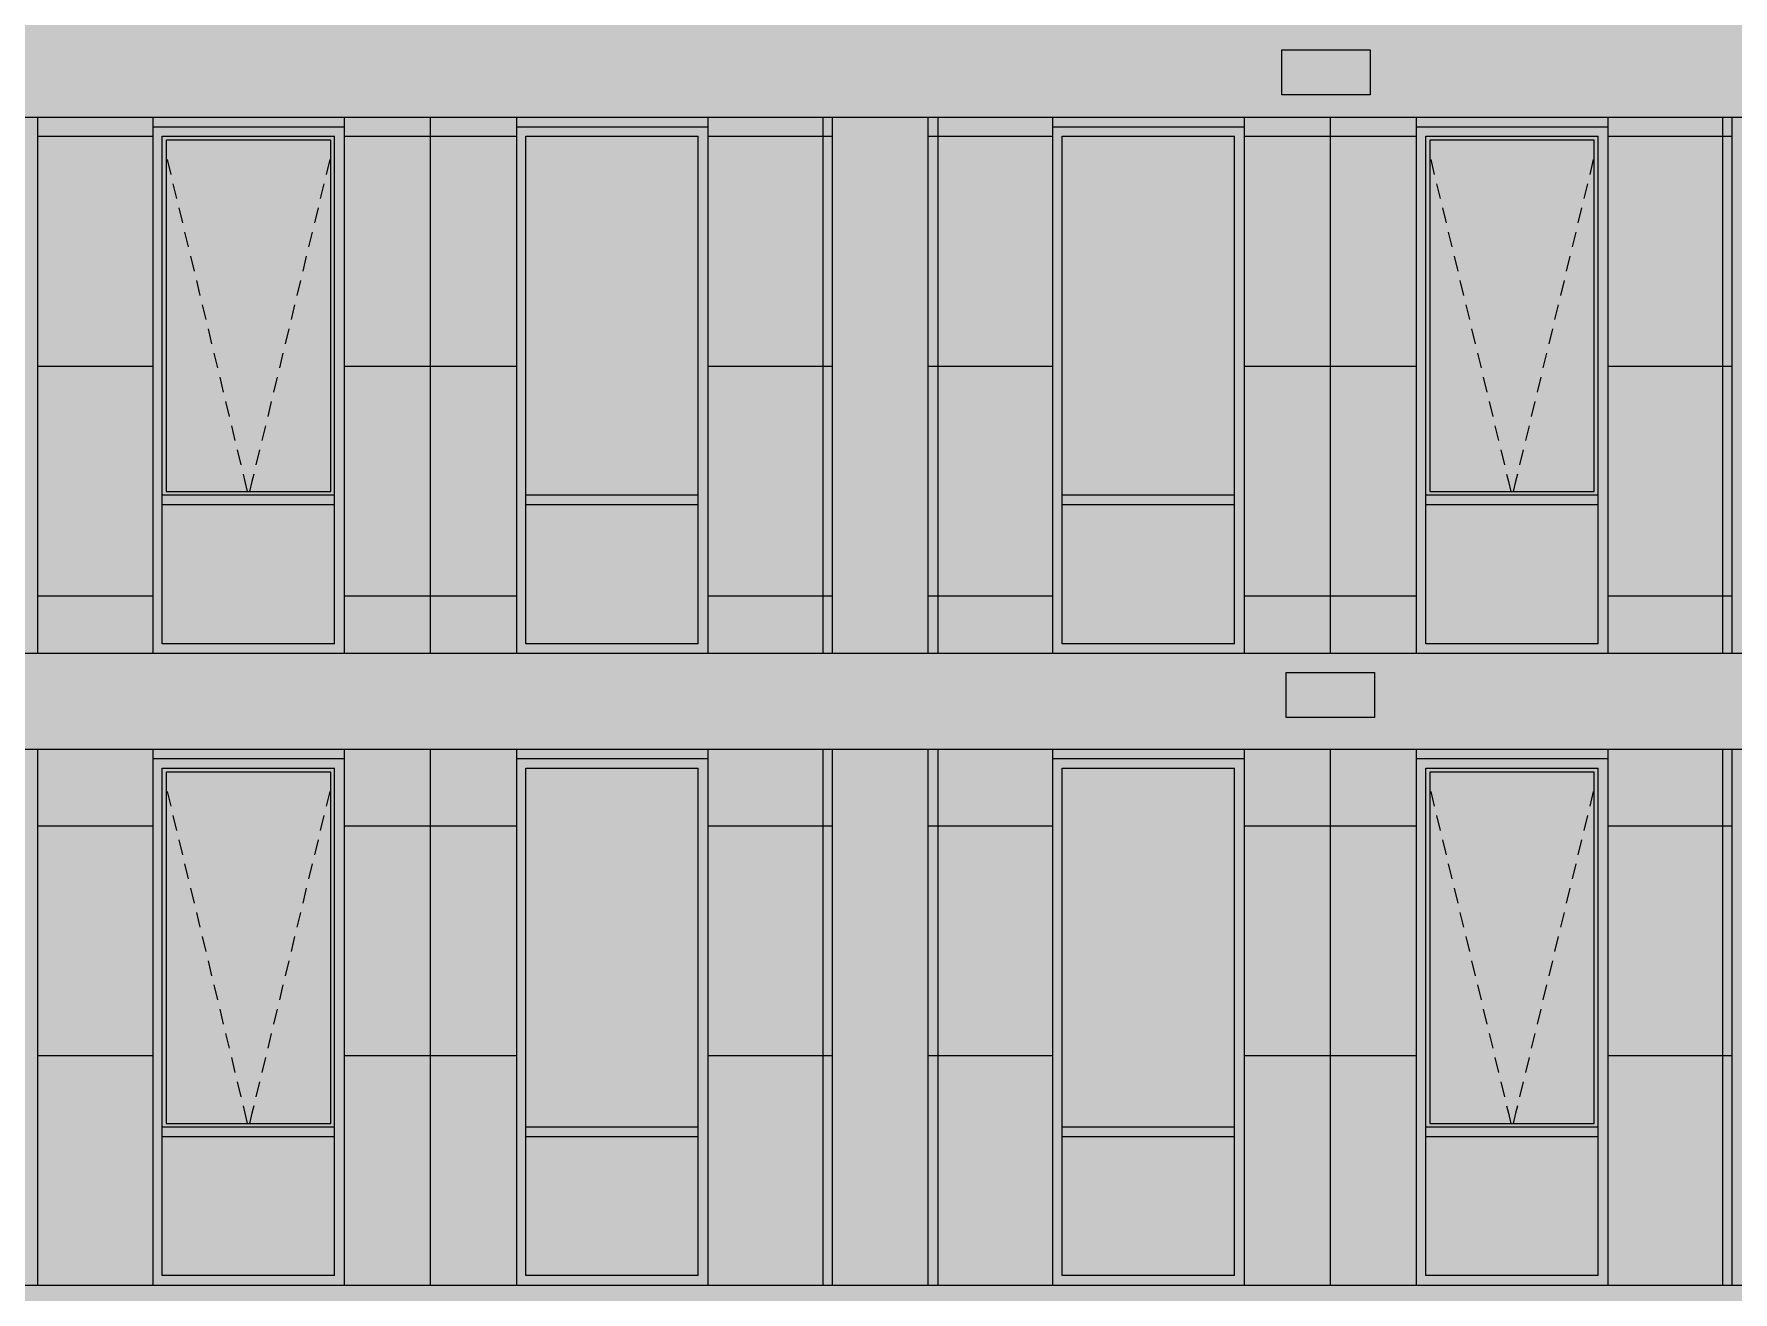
# Model space of a CAD drawing. Header units: millimetres. Extents: x 1499747 to 4341325, y -28481 to 441852.
# Drawn here: x 4137443 to 4146317, y 393793 to 400362 of the extents above; entities that cross this region are included whole.
import ezdxf

# ---------------------------------------------------------------- set-up
doc = ezdxf.new("R2010")
doc.units = ezdxf.units.MM
doc.header["$MEASUREMENT"] = 0
doc.layers.add('Чертеж и Рисунок', color=7, linetype='Continuous')

msp = doc.modelspace()

# ---------------------------------------------------------------- hatches: boundary and pattern name
at = {"layer": 'Чертеж и Рисунок', "linetype": 'Continuous', "lineweight": 0, "true_color": 0xbc9a89}
for points in [[(4136962.7, 407478.5), (4136962.7, 399933), (4137462.7, 399933), (4137462.7, 407478.5)], [(4136962.7, 399933), (4136962.7, 399928.4), (4150962.7, 399928.4), (4150962.7, 400428.4), (4137462.7, 400428.4), (4137462.7, 399933)]]:
    msp.add_hatch(color=33, dxfattribs=at).paths.add_polyline_path(points)
at = {"layer": 'Чертеж и Рисунок', "linetype": 'Continuous', "lineweight": 0, "true_color": 0xffffff}
for points in [[(4143960.4, 400044.3), (4144422.3, 400044.3), (4144422.3, 400280), (4143960.4, 400280)], [(4136962.7, 397128.4), (4137462.7, 397128.4), (4137462.7, 399928.4), (4136962.7, 399928.4)], [(4137462.7, 399928.4), (4137462.7, 397128.4), (4138062.8, 397128.4), (4138062.8, 399878.4), (4139062.8, 399878.4), (4139062.8, 397128.4), (4139962.5, 397128.4), (4139962.5, 399878.4), (4140962.5, 399878.4), (4140962.5, 397128.4), (4141612.8, 397128.4), (4141612.8, 399928.4)], [(4141612.8, 397128.4), (4142112.8, 397128.4), (4142112.8, 399928.4), (4141612.8, 399928.4)], [(4146312.8, 399928.4), (4142112.8, 399928.4), (4142112.8, 397128.4), (4142763.1, 397128.4), (4142763.1, 399878.4), (4143763.1, 399878.4), (4143763.1, 397128.4), (4144662.6, 397128.4), (4144662.6, 399878.4), (4145662.6, 399878.4), (4145662.6, 397128.4), (4146312.8, 397128.4)], [(4146312.8, 397128.4), (4146812.8, 397128.4), (4146812.8, 399928.4), (4146312.8, 399928.4)], [(4136962.7, 397128.4), (4136962.7, 396628.4), (4150962.7, 396628.4), (4150962.7, 397128.4)], [(4143982.3, 396793), (4144444.2, 396793), (4144444.2, 397028.7), (4143982.3, 397028.7)], [(4137462.7, 396628.4), (4136962.7, 396628.4), (4136962.7, 393828.4), (4137462.7, 393828.4)], [(4141612.8, 396628.4), (4137462.7, 396628.4), (4137462.7, 393828.4), (4138062.8, 393828.4), (4138062.8, 396578.4), (4139062.8, 396578.4), (4139062.8, 393828.4), (4139962.5, 393828.4), (4139962.5, 396578.4), (4140962.5, 396578.4), (4140962.5, 393828.4), (4141612.8, 393828.4)], [(4141612.8, 393828.4), (4142112.8, 393828.4), (4142112.8, 396628.4), (4141612.8, 396628.4)], [(4142112.8, 393828.4), (4142763.1, 393828.4), (4142763.1, 396578.4), (4143763.1, 396578.4), (4143763.1, 393828.4), (4144662.6, 393828.4), (4144662.6, 396578.4), (4145662.6, 396578.4), (4145662.6, 393828.4), (4146312.8, 393828.4), (4146312.8, 396628.4), (4142112.8, 396628.4)], [(4146312.8, 393828.4), (4146812.8, 393828.4), (4146812.8, 396628.4), (4146312.8, 396628.4)], [(4136962.7, 393828.4), (4136962.7, 393328.4), (4150962.7, 393328.4), (4150962.7, 393828.4)]]:
    msp.add_hatch(color=7, dxfattribs=at).paths.add_polyline_path(points)
at = {"layer": 'Чертеж и Рисунок', "linetype": 'Continuous', "lineweight": 0, "true_color": 0x2e2e2e}
for points in [[(4138062.8, 399528.4), (4138112.8, 399528.4), (4138112.8, 399828.4), (4138062.8, 399878.4)], [(4138562.8, 399878.4), (4138062.8, 399878.4), (4138112.8, 399828.4), (4138562.8, 399828.4)], [(4138562.8, 399878.4), (4138562.8, 399828.4), (4139012.8, 399828.4), (4139062.8, 399878.4)], [(4139062.8, 399528.4), (4139062.8, 399878.4), (4139012.8, 399828.4), (4139012.8, 399528.4)], [(4140462.5, 399878.4), (4139962.5, 399878.4), (4140012.5, 399828.4), (4140462.5, 399828.4)], [(4139962.5, 399528.4), (4140012.5, 399528.4), (4140012.5, 399828.4), (4139962.5, 399878.4)], [(4140462.5, 399878.4), (4140462.5, 399828.4), (4140912.5, 399828.4), (4140962.5, 399878.4)], [(4140962.5, 399528.4), (4140962.5, 399878.4), (4140912.5, 399828.4), (4140912.5, 399528.4)], [(4143263.1, 399878.4), (4142763.1, 399878.4), (4142813.1, 399828.4), (4143263.1, 399828.4)], [(4142763.1, 399528.4), (4142813.1, 399528.4), (4142813.1, 399828.4), (4142763.1, 399878.4)], [(4143263.1, 399878.4), (4143263.1, 399828.4), (4143713.1, 399828.4), (4143763.1, 399878.4)], [(4143763.1, 399528.4), (4143763.1, 399878.4), (4143713.1, 399828.4), (4143713.1, 399528.4)], [(4144662.6, 399528.4), (4144712.6, 399528.4), (4144712.6, 399828.4), (4144662.6, 399878.4)], [(4145162.6, 399878.4), (4144662.6, 399878.4), (4144712.6, 399828.4), (4145162.6, 399828.4)], [(4145162.6, 399878.4), (4145162.6, 399828.4), (4145612.6, 399828.4), (4145662.6, 399878.4)], [(4145662.6, 399528.4), (4145662.6, 399878.4), (4145612.6, 399828.4), (4145612.6, 399528.4)], [(4138062.8, 398128.4), (4138112.8, 398128.4), (4138112.8, 399528.4), (4138062.8, 399528.4)], [(4139062.8, 398128.4), (4139062.8, 399528.4), (4139012.8, 399528.4), (4139012.8, 398128.4)], [(4139962.5, 398128.4), (4140012.5, 398128.4), (4140012.5, 399528.4), (4139962.5, 399528.4)], [(4140962.5, 398128.4), (4140962.5, 399528.4), (4140912.5, 399528.4), (4140912.5, 398128.4)], [(4142763.1, 398128.4), (4142813.1, 398128.4), (4142813.1, 399528.4), (4142763.1, 399528.4)], [(4143763.1, 398128.4), (4143763.1, 399528.4), (4143713.1, 399528.4), (4143713.1, 398128.4)], [(4144662.6, 399528.4), (4144662.6, 398128.4), (4144712.6, 398128.4), (4144712.6, 399528.4)], [(4145662.6, 398128.4), (4145662.6, 399528.4), (4145612.6, 399528.4), (4145612.6, 398128.4)], [(4138062.8, 397928.4), (4138112.8, 397928.4), (4138112.8, 398128.4), (4138062.8, 398128.4)], [(4139062.8, 397928.4), (4139062.8, 398128.4), (4139012.8, 398128.4), (4139012.8, 397928.4)], [(4139962.5, 398128.4), (4139962.5, 397928.4), (4140012.5, 397928.4), (4140012.5, 398128.4)], [(4140962.5, 397928.4), (4140962.5, 398128.4), (4140912.5, 398128.4), (4140912.5, 397928.4)], [(4142763.1, 397928.4), (4142813.1, 397928.4), (4142813.1, 398128.4), (4142763.1, 398128.4)], [(4143763.1, 397928.4), (4143763.1, 398128.4), (4143713.1, 398128.4), (4143713.1, 397928.4)], [(4144662.6, 397928.4), (4144712.6, 397928.4), (4144712.6, 398128.4), (4144662.6, 398128.4)], [(4145662.6, 397928.4), (4145662.6, 398128.4), (4145612.6, 398128.4), (4145612.6, 397928.4)], [(4138062.8, 397928.4), (4138062.8, 397128.4), (4138112.8, 397178.4), (4138112.8, 397928.4)], [(4138112.8, 397903.4), (4138562.8, 397903.4), (4138562.8, 397953.4), (4138112.8, 397953.4)], [(4138562.8, 397953.4), (4138562.8, 397903.4), (4139012.8, 397903.4), (4139012.8, 397953.4)], [(4139062.8, 397928.4), (4139012.8, 397928.4), (4139012.8, 397178.4), (4139062.8, 397128.4)], [(4139962.5, 397928.4), (4139962.5, 397128.4), (4140012.5, 397178.4), (4140012.5, 397928.4)], [(4140012.5, 397903.4), (4140462.5, 397903.4), (4140462.5, 397953.4), (4140012.5, 397953.4)], [(4140462.5, 397953.4), (4140462.5, 397903.4), (4140912.5, 397903.4), (4140912.5, 397953.4)], [(4140962.5, 397928.4), (4140912.5, 397928.4), (4140912.5, 397178.4), (4140962.5, 397128.4)], [(4142763.1, 397928.4), (4142763.1, 397128.4), (4142813.1, 397178.4), (4142813.1, 397928.4)], [(4142813.1, 397903.4), (4143263.1, 397903.4), (4143263.1, 397953.4), (4142813.1, 397953.4)], [(4143263.1, 397953.4), (4143263.1, 397903.4), (4143713.1, 397903.4), (4143713.1, 397953.4)], [(4143763.1, 397928.4), (4143713.1, 397928.4), (4143713.1, 397178.4), (4143763.1, 397128.4)], [(4144662.6, 397928.4), (4144662.6, 397128.4), (4144712.6, 397178.4), (4144712.6, 397928.4)], [(4144712.6, 397903.4), (4145162.6, 397903.4), (4145162.6, 397953.4), (4144712.6, 397953.4)], [(4145162.6, 397953.4), (4145162.6, 397903.4), (4145612.6, 397903.4), (4145612.6, 397953.4)], [(4145662.6, 397928.4), (4145612.6, 397928.4), (4145612.6, 397178.4), (4145662.6, 397128.4)], [(4138562.8, 397128.4), (4138562.8, 397178.4), (4138112.8, 397178.4), (4138062.8, 397128.4)], [(4138562.8, 397128.4), (4139062.8, 397128.4), (4139012.8, 397178.4), (4138562.8, 397178.4)], [(4139962.5, 397128.4), (4140462.5, 397128.4), (4140462.5, 397178.4), (4140012.5, 397178.4)], [(4140462.5, 397128.4), (4140962.5, 397128.4), (4140912.5, 397178.4), (4140462.5, 397178.4)], [(4143263.1, 397128.4), (4143263.1, 397178.4), (4142813.1, 397178.4), (4142763.1, 397128.4)], [(4143263.1, 397128.4), (4143763.1, 397128.4), (4143713.1, 397178.4), (4143263.1, 397178.4)], [(4144662.6, 397128.4), (4145162.6, 397128.4), (4145162.6, 397178.4), (4144712.6, 397178.4)], [(4145162.6, 397128.4), (4145662.6, 397128.4), (4145612.6, 397178.4), (4145162.6, 397178.4)], [(4138062.8, 396228.4), (4138112.8, 396228.4), (4138112.8, 396528.4), (4138062.8, 396578.4)], [(4138562.8, 396578.4), (4138062.8, 396578.4), (4138112.8, 396528.4), (4138562.8, 396528.4)], [(4138562.8, 396578.4), (4138562.8, 396528.4), (4139012.8, 396528.4), (4139062.8, 396578.4)], [(4139062.8, 396228.4), (4139062.8, 396578.4), (4139012.8, 396528.4), (4139012.8, 396228.4)], [(4140462.5, 396578.4), (4139962.5, 396578.4), (4140012.5, 396528.4), (4140462.5, 396528.4)], [(4139962.5, 396578.4), (4139962.5, 396228.4), (4140012.5, 396228.4), (4140012.5, 396528.4)], [(4140462.5, 396578.4), (4140462.5, 396528.4), (4140912.5, 396528.4), (4140962.5, 396578.4)], [(4140962.5, 396228.4), (4140962.5, 396578.4), (4140912.5, 396528.4), (4140912.5, 396228.4)], [(4143263.1, 396578.4), (4142763.1, 396578.4), (4142813.1, 396528.4), (4143263.1, 396528.4)], [(4142763.1, 396228.4), (4142813.1, 396228.4), (4142813.1, 396528.4), (4142763.1, 396578.4)], [(4143263.1, 396578.4), (4143263.1, 396528.4), (4143713.1, 396528.4), (4143763.1, 396578.4)], [(4143763.1, 396228.4), (4143763.1, 396578.4), (4143713.1, 396528.4), (4143713.1, 396228.4)], [(4144662.6, 396578.4), (4144662.6, 396228.4), (4144712.6, 396228.4), (4144712.6, 396528.4)], [(4145162.6, 396578.4), (4144662.6, 396578.4), (4144712.6, 396528.4), (4145162.6, 396528.4)], [(4145162.6, 396578.4), (4145162.6, 396528.4), (4145612.6, 396528.4), (4145662.6, 396578.4)], [(4145662.6, 396228.4), (4145662.6, 396578.4), (4145612.6, 396528.4), (4145612.6, 396228.4)], [(4138062.8, 394828.4), (4138112.8, 394828.4), (4138112.8, 396228.4), (4138062.8, 396228.4)], [(4139062.8, 394828.4), (4139062.8, 396228.4), (4139012.8, 396228.4), (4139012.8, 394828.4)], [(4139962.5, 394828.4), (4140012.5, 394828.4), (4140012.5, 396228.4), (4139962.5, 396228.4)], [(4140962.5, 394828.4), (4140962.5, 396228.4), (4140912.5, 396228.4), (4140912.5, 394828.4)], [(4142763.1, 394828.4), (4142813.1, 394828.4), (4142813.1, 396228.4), (4142763.1, 396228.4)], [(4143763.1, 394828.4), (4143763.1, 396228.4), (4143713.1, 396228.4), (4143713.1, 394828.4)], [(4144662.6, 396228.4), (4144662.6, 394828.4), (4144712.6, 394828.4), (4144712.6, 396228.4)], [(4145662.6, 394828.4), (4145662.6, 396228.4), (4145612.6, 396228.4), (4145612.6, 394828.4)], [(4138062.8, 394628.4), (4138112.8, 394628.4), (4138112.8, 394828.4), (4138062.8, 394828.4)], [(4139062.8, 394628.4), (4139062.8, 394828.4), (4139012.8, 394828.4), (4139012.8, 394628.4)], [(4139962.5, 394628.4), (4140012.5, 394628.4), (4140012.5, 394828.4), (4139962.5, 394828.4)], [(4140962.5, 394628.4), (4140962.5, 394828.4), (4140912.5, 394828.4), (4140912.5, 394628.4)], [(4142763.1, 394628.4), (4142813.1, 394628.4), (4142813.1, 394828.4), (4142763.1, 394828.4)], [(4143763.1, 394628.4), (4143763.1, 394828.4), (4143713.1, 394828.4), (4143713.1, 394628.4)], [(4144662.6, 394628.4), (4144712.6, 394628.4), (4144712.6, 394828.4), (4144662.6, 394828.4)], [(4145662.6, 394628.4), (4145662.6, 394828.4), (4145612.6, 394828.4), (4145612.6, 394628.4)], [(4138112.8, 394603.4), (4138562.8, 394603.4), (4138562.8, 394653.4), (4138112.8, 394653.4)], [(4138562.8, 394653.4), (4138562.8, 394603.4), (4139012.8, 394603.4), (4139012.8, 394653.4)], [(4140012.5, 394603.4), (4140462.5, 394603.4), (4140462.5, 394653.4), (4140012.5, 394653.4)], [(4140462.5, 394653.4), (4140462.5, 394603.4), (4140912.5, 394603.4), (4140912.5, 394653.4)], [(4142813.1, 394603.4), (4143263.1, 394603.4), (4143263.1, 394653.4), (4142813.1, 394653.4)], [(4143263.1, 394653.4), (4143263.1, 394603.4), (4143713.1, 394603.4), (4143713.1, 394653.4)], [(4144712.6, 394603.4), (4145162.6, 394603.4), (4145162.6, 394653.4), (4144712.6, 394653.4)], [(4145162.6, 394653.4), (4145162.6, 394603.4), (4145612.6, 394603.4), (4145612.6, 394653.4)], [(4138062.8, 394628.4), (4138062.8, 393828.4), (4138112.8, 393878.4), (4138112.8, 394628.4)], [(4139062.8, 394628.4), (4139012.8, 394628.4), (4139012.8, 393878.4), (4139062.8, 393828.4)], [(4139962.5, 394628.4), (4139962.5, 393828.4), (4140012.5, 393878.4), (4140012.5, 394628.4)], [(4140962.5, 394628.4), (4140912.5, 394628.4), (4140912.5, 393878.4), (4140962.5, 393828.4)], [(4142763.1, 394628.4), (4142763.1, 393828.4), (4142813.1, 393878.4), (4142813.1, 394628.4)], [(4143763.1, 394628.4), (4143713.1, 394628.4), (4143713.1, 393878.4), (4143763.1, 393828.4)], [(4144662.6, 394628.4), (4144662.6, 393828.4), (4144712.6, 393878.4), (4144712.6, 394628.4)], [(4145662.6, 394628.4), (4145612.6, 394628.4), (4145612.6, 393878.4), (4145662.6, 393828.4)], [(4138562.8, 393828.4), (4138562.8, 393878.4), (4138112.8, 393878.4), (4138062.8, 393828.4)], [(4138562.8, 393828.4), (4139062.8, 393828.4), (4139012.8, 393878.4), (4138562.8, 393878.4)], [(4139962.5, 393828.4), (4140462.5, 393828.4), (4140462.5, 393878.4), (4140012.5, 393878.4)], [(4140462.5, 393828.4), (4140962.5, 393828.4), (4140912.5, 393878.4), (4140462.5, 393878.4)], [(4143263.1, 393828.4), (4143263.1, 393878.4), (4142813.1, 393878.4), (4142763.1, 393828.4)], [(4143263.1, 393828.4), (4143763.1, 393828.4), (4143713.1, 393878.4), (4143263.1, 393878.4)], [(4144662.6, 393828.4), (4145162.6, 393828.4), (4145162.6, 393878.4), (4144712.6, 393878.4)], [(4145162.6, 393828.4), (4145662.6, 393828.4), (4145612.6, 393878.4), (4145162.6, 393878.4)]]:
    msp.add_hatch(color=250, dxfattribs=at).paths.add_polyline_path(points)
at = {"layer": 'Чертеж и Рисунок', "linetype": 'Continuous', "lineweight": 0, "true_color": 0xf7fdff}
for points in [[(4138112.8, 397953.4), (4138132.8, 397973.4), (4138132.8, 399808.4), (4138112.8, 399828.4)], [(4139012.8, 399828.4), (4138112.8, 399828.4), (4138132.8, 399808.4), (4138992.8, 399808.4)], [(4139012.8, 397953.4), (4139012.8, 399828.4), (4138992.8, 399808.4), (4138992.8, 397973.4)], [(4144712.6, 397953.4), (4144732.6, 397973.4), (4144732.6, 399808.4), (4144712.6, 399828.4)], [(4145612.6, 399828.4), (4144712.6, 399828.4), (4144732.6, 399808.4), (4145592.6, 399808.4)], [(4145612.6, 397953.4), (4145612.6, 399828.4), (4145592.6, 399808.4), (4145592.6, 397973.4)], [(4139012.8, 397953.4), (4138992.8, 397973.4), (4138132.8, 397973.4), (4138112.8, 397953.4)], [(4145612.6, 397953.4), (4145592.6, 397973.4), (4144732.6, 397973.4), (4144712.6, 397953.4)], [(4138112.8, 394653.4), (4138132.8, 394673.4), (4138132.8, 396508.4), (4138112.8, 396528.4)], [(4139012.8, 396528.4), (4138112.8, 396528.4), (4138132.8, 396508.4), (4138992.8, 396508.4)], [(4139012.8, 394653.4), (4139012.8, 396528.4), (4138992.8, 396508.4), (4138992.8, 394673.4)], [(4144712.6, 394653.4), (4144732.6, 394673.4), (4144732.6, 396508.4), (4144712.6, 396528.4)], [(4145612.6, 396528.4), (4144712.6, 396528.4), (4144732.6, 396508.4), (4145592.6, 396508.4)], [(4145612.6, 394653.4), (4145612.6, 396528.4), (4145592.6, 396508.4), (4145592.6, 394673.4)], [(4139012.8, 394653.4), (4138992.8, 394673.4), (4138132.8, 394673.4), (4138112.8, 394653.4)], [(4145612.6, 394653.4), (4145592.6, 394673.4), (4144732.6, 394673.4), (4144712.6, 394653.4)]]:
    msp.add_hatch(color=7, dxfattribs=at).paths.add_polyline_path(points)
at = {"layer": 'Чертеж и Рисунок', "linetype": 'Continuous', "lineweight": 0, "true_color": 0x84adf9}
for points in [[(4138132.8, 397973.4), (4138992.8, 397973.4), (4138992.8, 399808.4), (4138132.8, 399808.4)], [(4140012.5, 397953.4), (4140912.5, 397953.4), (4140912.5, 398128.4), (4140912.5, 399828.4), (4140012.5, 399828.4)], [(4142813.1, 397953.4), (4143713.1, 397953.4), (4143713.1, 398128.4), (4143713.1, 399528.4), (4143713.1, 399828.4), (4142813.1, 399828.4)], [(4144732.6, 397973.4), (4145592.6, 397973.4), (4145592.6, 399808.4), (4144732.6, 399808.4)], [(4138112.8, 397903.4), (4138112.8, 397178.4), (4139012.8, 397178.4), (4139012.8, 397903.4)], [(4140012.5, 397903.4), (4140012.5, 397178.4), (4140912.5, 397178.4), (4140912.5, 397903.4)], [(4142813.1, 397903.4), (4142813.1, 397178.4), (4143713.1, 397178.4), (4143713.1, 397903.4)], [(4144712.6, 397903.4), (4144712.6, 397178.4), (4145612.6, 397178.4), (4145612.6, 397903.4)], [(4138132.8, 394673.4), (4138992.8, 394673.4), (4138992.8, 396508.4), (4138132.8, 396508.4)], [(4140012.5, 394653.4), (4140912.5, 394653.4), (4140912.5, 394828.4), (4140912.5, 396228.4), (4140912.5, 396528.4), (4140012.5, 396528.4)], [(4142813.1, 394653.4), (4143713.1, 394653.4), (4143713.1, 394828.4), (4143713.1, 396228.4), (4143713.1, 396528.4), (4142813.1, 396528.4)], [(4144732.6, 394673.4), (4145592.6, 394673.4), (4145592.6, 396508.4), (4144732.6, 396508.4)], [(4138112.8, 394603.4), (4138112.8, 393878.4), (4139012.8, 393878.4), (4139012.8, 394603.4)], [(4140012.5, 394603.4), (4140012.5, 393878.4), (4140912.5, 393878.4), (4140912.5, 394603.4)], [(4142813.1, 394603.4), (4142813.1, 393878.4), (4143713.1, 393878.4), (4143713.1, 394603.4)], [(4144712.6, 394603.4), (4144712.6, 393878.4), (4145612.6, 393878.4), (4145612.6, 394603.4)]]:
    msp.add_hatch(color=161, dxfattribs=at).paths.add_polyline_path(points)

# ---------------------------------------------------------------- linework, layer by layer
at = {"layer": 'Чертеж и Рисунок', "color": 7, "linetype": 'Continuous', "lineweight": 5}
for points in [[(4143960.4, 400044.3), (4143960.4, 400280)], [(4143960.4, 400280), (4144422.3, 400280)], [(4144422.3, 400280), (4144422.3, 400044.3)], [(4144422.3, 400044.3), (4143960.4, 400044.3)], [(4136962.7, 399928.4), (4150962.7, 399928.4)], [(4137462.7, 397128.4), (4137462.7, 399928.4)], [(4138062.8, 399878.4), (4139062.8, 399878.4)], [(4139962.5, 399878.4), (4140962.5, 399878.4)], [(4141612.8, 397128.4), (4141612.8, 399928.4)], [(4142112.8, 397128.4), (4142112.8, 399928.4)], [(4142763.1, 399878.4), (4143763.1, 399878.4)], [(4144662.6, 399878.4), (4145662.6, 399878.4)], [(4145662.6, 399878.4), (4145662.6, 397128.4)], [(4146312.8, 397128.4), (4146312.8, 399928.4)], [(4138112.8, 399528.4), (4138112.8, 399828.4)], [(4138112.8, 399828.4), (4138562.8, 399828.4)], [(4138132.8, 399808.4), (4138132.8, 397973.4)], [(4138992.8, 399808.4), (4138132.8, 399808.4)], [(4138562.8, 399828.4), (4139012.8, 399828.4)], [(4138992.8, 397973.4), (4138992.8, 399808.4)], [(4139012.8, 399528.4), (4139012.8, 399828.4)], [(4140012.5, 399828.4), (4140462.5, 399828.4)], [(4140012.5, 399528.4), (4140012.5, 399828.4)], [(4140462.5, 399828.4), (4140912.5, 399828.4)], [(4140912.5, 399528.4), (4140912.5, 399828.4)], [(4142813.1, 399828.4), (4143263.1, 399828.4)], [(4142813.1, 399528.4), (4142813.1, 399828.4)], [(4143263.1, 399828.4), (4143713.1, 399828.4)], [(4143713.1, 399528.4), (4143713.1, 399828.4)], [(4144712.6, 399528.4), (4144712.6, 399828.4)], [(4144712.6, 399828.4), (4145162.6, 399828.4)], [(4144732.6, 399808.4), (4144732.6, 397973.4)], [(4145592.6, 399808.4), (4144732.6, 399808.4)], [(4145162.6, 399828.4), (4145612.6, 399828.4)], [(4145592.6, 397973.4), (4145592.6, 399808.4)], [(4145612.6, 399528.4), (4145612.6, 399828.4)], [(4138112.8, 398128.4), (4138112.8, 399528.4)], [(4139012.8, 398128.4), (4139012.8, 399528.4)], [(4140012.5, 398128.4), (4140012.5, 399528.4)], [(4140912.5, 398128.4), (4140912.5, 399528.4)], [(4142813.1, 398128.4), (4142813.1, 399528.4)], [(4143713.1, 398128.4), (4143713.1, 399528.4)], [(4144712.6, 398128.4), (4144712.6, 399528.4)], [(4145612.6, 398128.4), (4145612.6, 399528.4)], [(4138112.8, 397953.4), (4138112.8, 398128.4)], [(4139012.8, 397953.4), (4139012.8, 398128.4)], [(4140012.5, 397953.4), (4140012.5, 398128.4)], [(4140912.5, 397953.4), (4140912.5, 398128.4)], [(4142813.1, 397953.4), (4142813.1, 398128.4)], [(4143713.1, 397953.4), (4143713.1, 398128.4)], [(4144712.6, 397953.4), (4144712.6, 398128.4)], [(4145612.6, 397953.4), (4145612.6, 398128.4)], [(4138112.8, 397928.4), (4138112.8, 397953.4)], [(4138562.8, 397953.4), (4138112.8, 397953.4)], [(4138112.8, 397903.4), (4138112.8, 397928.4)], [(4138132.8, 397973.4), (4138992.8, 397973.4)], [(4139012.8, 397953.4), (4138562.8, 397953.4)], [(4139012.8, 397928.4), (4139012.8, 397953.4)], [(4139012.8, 397903.4), (4139012.8, 397928.4)], [(4140462.5, 397953.4), (4140012.5, 397953.4)], [(4140012.5, 397928.4), (4140012.5, 397953.4)], [(4140012.5, 397903.4), (4140012.5, 397928.4)], [(4140912.5, 397953.4), (4140462.5, 397953.4)], [(4140912.5, 397928.4), (4140912.5, 397953.4)], [(4140912.5, 397903.4), (4140912.5, 397928.4)], [(4143263.1, 397953.4), (4142813.1, 397953.4)], [(4142813.1, 397928.4), (4142813.1, 397953.4)], [(4142813.1, 397903.4), (4142813.1, 397928.4)], [(4143713.1, 397953.4), (4143263.1, 397953.4)], [(4143713.1, 397928.4), (4143713.1, 397953.4)], [(4143713.1, 397903.4), (4143713.1, 397928.4)], [(4144712.6, 397928.4), (4144712.6, 397953.4)], [(4145162.6, 397953.4), (4144712.6, 397953.4)], [(4144712.6, 397903.4), (4144712.6, 397928.4)], [(4144732.6, 397973.4), (4145592.6, 397973.4)], [(4145612.6, 397953.4), (4145162.6, 397953.4)], [(4145612.6, 397928.4), (4145612.6, 397953.4)], [(4145612.6, 397903.4), (4145612.6, 397928.4)], [(4138112.8, 397178.4), (4138112.8, 397903.4)], [(4138562.8, 397903.4), (4138112.8, 397903.4)], [(4139012.8, 397903.4), (4138562.8, 397903.4)], [(4139012.8, 397178.4), (4139012.8, 397903.4)], [(4140462.5, 397903.4), (4140012.5, 397903.4)], [(4140012.5, 397178.4), (4140012.5, 397903.4)], [(4140912.5, 397903.4), (4140462.5, 397903.4)], [(4140912.5, 397178.4), (4140912.5, 397903.4)], [(4143263.1, 397903.4), (4142813.1, 397903.4)], [(4142813.1, 397178.4), (4142813.1, 397903.4)], [(4143713.1, 397903.4), (4143263.1, 397903.4)], [(4143713.1, 397178.4), (4143713.1, 397903.4)], [(4144712.6, 397178.4), (4144712.6, 397903.4)], [(4145162.6, 397903.4), (4144712.6, 397903.4)], [(4145612.6, 397903.4), (4145162.6, 397903.4)], [(4145612.6, 397178.4), (4145612.6, 397903.4)], [(4136962.7, 397128.4), (4150962.7, 397128.4)], [(4138562.8, 397178.4), (4138112.8, 397178.4)], [(4139012.8, 397178.4), (4138562.8, 397178.4)], [(4140462.5, 397178.4), (4140012.5, 397178.4)], [(4140912.5, 397178.4), (4140462.5, 397178.4)], [(4143263.1, 397178.4), (4142813.1, 397178.4)], [(4143713.1, 397178.4), (4143263.1, 397178.4)], [(4145162.6, 397178.4), (4144712.6, 397178.4)], [(4145612.6, 397178.4), (4145162.6, 397178.4)], [(4143982.3, 396793), (4143982.3, 397028.7)], [(4143982.3, 397028.7), (4144444.2, 397028.7)], [(4144444.2, 397028.7), (4144444.2, 396793)], [(4144444.2, 396793), (4143982.3, 396793)], [(4136962.7, 396628.4), (4150962.7, 396628.4)], [(4137462.7, 393828.4), (4137462.7, 396628.4)], [(4141612.8, 393828.4), (4141612.8, 396628.4)], [(4142112.8, 393828.4), (4142112.8, 396628.4)], [(4146312.8, 393828.4), (4146312.8, 396628.4)], [(4138062.8, 396578.4), (4139062.8, 396578.4)], [(4138112.8, 396228.4), (4138112.8, 396528.4)], [(4138112.8, 396528.4), (4138562.8, 396528.4)], [(4138132.8, 396508.4), (4138132.8, 394673.4)], [(4138992.8, 396508.4), (4138132.8, 396508.4)], [(4138562.8, 396528.4), (4139012.8, 396528.4)], [(4138992.8, 394673.4), (4138992.8, 396508.4)], [(4139012.8, 396228.4), (4139012.8, 396528.4)], [(4139962.5, 396578.4), (4140962.5, 396578.4)], [(4140012.5, 396528.4), (4140462.5, 396528.4)], [(4140012.5, 396228.4), (4140012.5, 396528.4)], [(4140462.5, 396528.4), (4140912.5, 396528.4)], [(4140912.5, 396228.4), (4140912.5, 396528.4)], [(4142763.1, 396578.4), (4143763.1, 396578.4)], [(4142813.1, 396528.4), (4143263.1, 396528.4)], [(4142813.1, 396228.4), (4142813.1, 396528.4)], [(4143263.1, 396528.4), (4143713.1, 396528.4)], [(4143713.1, 396228.4), (4143713.1, 396528.4)], [(4144662.6, 396578.4), (4145662.6, 396578.4)], [(4144712.6, 396228.4), (4144712.6, 396528.4)], [(4144712.6, 396528.4), (4145162.6, 396528.4)], [(4144732.6, 396508.4), (4144732.6, 394673.4)], [(4145592.6, 396508.4), (4144732.6, 396508.4)], [(4145162.6, 396528.4), (4145612.6, 396528.4)], [(4145592.6, 394673.4), (4145592.6, 396508.4)], [(4145612.6, 396228.4), (4145612.6, 396528.4)], [(4145662.6, 396578.4), (4145662.6, 393828.4)], [(4138112.8, 394828.4), (4138112.8, 396228.4)], [(4139012.8, 394828.4), (4139012.8, 396228.4)], [(4140012.5, 394828.4), (4140012.5, 396228.4)], [(4140912.5, 394828.4), (4140912.5, 396228.4)], [(4142813.1, 394828.4), (4142813.1, 396228.4)], [(4143713.1, 394828.4), (4143713.1, 396228.4)], [(4144712.6, 394828.4), (4144712.6, 396228.4)], [(4145612.6, 394828.4), (4145612.6, 396228.4)], [(4138112.8, 394653.4), (4138112.8, 394828.4)], [(4139012.8, 394653.4), (4139012.8, 394828.4)], [(4140012.5, 394653.4), (4140012.5, 394828.4)], [(4140912.5, 394653.4), (4140912.5, 394828.4)], [(4142813.1, 394653.4), (4142813.1, 394828.4)], [(4143713.1, 394653.4), (4143713.1, 394828.4)], [(4144712.6, 394653.4), (4144712.6, 394828.4)], [(4145612.6, 394653.4), (4145612.6, 394828.4)], [(4138112.8, 394628.4), (4138112.8, 394653.4)], [(4138562.8, 394653.4), (4138112.8, 394653.4)], [(4138132.8, 394673.4), (4138992.8, 394673.4)], [(4139012.8, 394653.4), (4138562.8, 394653.4)], [(4139012.8, 394628.4), (4139012.8, 394653.4)], [(4140462.5, 394653.4), (4140012.5, 394653.4)], [(4140012.5, 394628.4), (4140012.5, 394653.4)], [(4140912.5, 394653.4), (4140462.5, 394653.4)], [(4140912.5, 394628.4), (4140912.5, 394653.4)], [(4143263.1, 394653.4), (4142813.1, 394653.4)], [(4142813.1, 394628.4), (4142813.1, 394653.4)], [(4143713.1, 394653.4), (4143263.1, 394653.4)], [(4143713.1, 394628.4), (4143713.1, 394653.4)], [(4144712.6, 394628.4), (4144712.6, 394653.4)], [(4145162.6, 394653.4), (4144712.6, 394653.4)], [(4144732.6, 394673.4), (4145592.6, 394673.4)], [(4145612.6, 394653.4), (4145162.6, 394653.4)], [(4145612.6, 394628.4), (4145612.6, 394653.4)], [(4138112.8, 394603.4), (4138112.8, 394628.4)], [(4138112.8, 393878.4), (4138112.8, 394603.4)], [(4138562.8, 394603.4), (4138112.8, 394603.4)], [(4139012.8, 394603.4), (4138562.8, 394603.4)], [(4139012.8, 394603.4), (4139012.8, 394628.4)], [(4139012.8, 393878.4), (4139012.8, 394603.4)], [(4140012.5, 394603.4), (4140012.5, 394628.4)], [(4140462.5, 394603.4), (4140012.5, 394603.4)], [(4140012.5, 393878.4), (4140012.5, 394603.4)], [(4140912.5, 394603.4), (4140462.5, 394603.4)], [(4140912.5, 394603.4), (4140912.5, 394628.4)], [(4140912.5, 393878.4), (4140912.5, 394603.4)], [(4142813.1, 394603.4), (4142813.1, 394628.4)], [(4143263.1, 394603.4), (4142813.1, 394603.4)], [(4142813.1, 393878.4), (4142813.1, 394603.4)], [(4143713.1, 394603.4), (4143263.1, 394603.4)], [(4143713.1, 394603.4), (4143713.1, 394628.4)], [(4143713.1, 393878.4), (4143713.1, 394603.4)], [(4144712.6, 394603.4), (4144712.6, 394628.4)], [(4144712.6, 393878.4), (4144712.6, 394603.4)], [(4145162.6, 394603.4), (4144712.6, 394603.4)], [(4145612.6, 394603.4), (4145162.6, 394603.4)], [(4145612.6, 394603.4), (4145612.6, 394628.4)], [(4145612.6, 393878.4), (4145612.6, 394603.4)], [(4138562.8, 393878.4), (4138112.8, 393878.4)], [(4139012.8, 393878.4), (4138562.8, 393878.4)], [(4140462.5, 393878.4), (4140012.5, 393878.4)], [(4140912.5, 393878.4), (4140462.5, 393878.4)], [(4143263.1, 393878.4), (4142813.1, 393878.4)], [(4143713.1, 393878.4), (4143263.1, 393878.4)], [(4145162.6, 393878.4), (4144712.6, 393878.4)], [(4145612.6, 393878.4), (4145162.6, 393878.4)], [(4136962.7, 393828.4), (4150962.7, 393828.4)]]:
    msp.add_lwpolyline(points, dxfattribs=at)
at = {"layer": 'Чертеж и Рисунок', "color": 253, "linetype": 'Continuous', "lineweight": 5, "true_color": 0xaaaaaa}
for points in [[(4138062.8, 399928.4), (4138062.8, 397128.4)], [(4139062.8, 399928.4), (4139062.8, 397128.4)], [(4139512.6, 399928.4), (4139512.6, 397128.4)], [(4139962.5, 399928.4), (4139962.5, 397128.4)], [(4140962.5, 399928.4), (4140962.5, 397128.4)], [(4141562.5, 399928.4), (4141562.5, 397128.4)], [(4142163.1, 399928.4), (4142163.1, 397128.4)], [(4142763.1, 399928.4), (4142763.1, 397128.4)], [(4143763.1, 399928.4), (4143763.1, 397128.4)], [(4144212.9, 399928.4), (4144212.9, 397128.4)], [(4144662.6, 399928.4), (4144662.6, 397128.4)], [(4145662.8, 399928.4), (4145662.8, 397128.4)], [(4146262.6, 399928.4), (4146262.6, 397128.4)], [(4137462.7, 399828), (4138062.8, 399828)], [(4139063.2, 399828), (4139962.5, 399828)], [(4139962.5, 399828), (4139963.2, 399828)], [(4140963, 399828), (4141612.8, 399828)], [(4142112.8, 399828), (4142762.8, 399828)], [(4143762.4, 399828), (4143763.1, 399828)], [(4143763.1, 399828), (4144662.4, 399828)], [(4145662.8, 399828), (4146312.8, 399828)], [(4137462.7, 398628), (4138062.8, 398628)], [(4139063.2, 398628), (4139962.5, 398628)], [(4139962.5, 398628), (4139963.2, 398628)], [(4140963, 398628), (4141612.8, 398628)], [(4142112.8, 398628), (4142762.8, 398628)], [(4143762.4, 398628), (4143763.1, 398628)], [(4143763.1, 398628), (4144662.4, 398628)], [(4145662.8, 398628), (4146312.8, 398628)], [(4137462.7, 397428), (4138062.8, 397428)], [(4139063.2, 397428), (4139962.5, 397428)], [(4139962.5, 397428), (4139963.2, 397428)], [(4140963, 397428), (4141612.8, 397428)], [(4142112.8, 397428), (4142762.8, 397428)], [(4143762.4, 397428), (4143763.1, 397428)], [(4143763.1, 397428), (4144662.4, 397428)], [(4145662.8, 397428), (4146312.8, 397428)], [(4138062.8, 396628.4), (4138062.8, 393828.4)], [(4139062.8, 396628.4), (4139062.8, 393828.4)], [(4139512.6, 396628.4), (4139512.6, 393828.4)], [(4139962.5, 396628.4), (4139962.5, 393828.4)], [(4140962.5, 396628.4), (4140962.5, 393828.4)], [(4141562.5, 396628.4), (4141562.5, 393828.4)], [(4142163.1, 396628.4), (4142163.1, 393828.4)], [(4142763.1, 396628.4), (4142763.1, 393828.4)], [(4143763.1, 396628.4), (4143763.1, 393828.4)], [(4144212.9, 396628.4), (4144212.9, 393828.4)], [(4144662.6, 396628.4), (4144662.6, 393828.4)], [(4145662.8, 396628.4), (4145662.8, 393828.4)], [(4146262.6, 396628.4), (4146262.6, 393828.4)], [(4137462.7, 396228), (4138062.8, 396228)], [(4139063.2, 396228), (4139962.5, 396228)], [(4139962.5, 396228), (4139963.2, 396228)], [(4140963, 396228), (4141612.8, 396228)], [(4142112.8, 396228), (4142762.8, 396228)], [(4143762.4, 396228), (4143763.1, 396228)], [(4143763.1, 396228), (4144662.4, 396228)], [(4145662.8, 396228), (4146312.8, 396228)], [(4137462.7, 395028), (4138062.8, 395028)], [(4139063.2, 395028), (4139962.5, 395028)], [(4139962.5, 395028), (4139963.2, 395028)], [(4140963, 395028), (4141612.8, 395028)], [(4142112.8, 395028), (4142762.8, 395028)], [(4143762.4, 395028), (4143763.1, 395028)], [(4143763.1, 395028), (4144662.4, 395028)], [(4145662.8, 395028), (4146312.8, 395028)]]:
    msp.add_lwpolyline(points, dxfattribs=at)
at = {"layer": 'Чертеж и Рисунок', "color": 23, "linetype": 'Continuous', "lineweight": 5, "true_color": 0xbf8080}
for points in [[(4138138.3, 399707.1), (4138157, 399629.3)], [(4138987.3, 399707.1), (4138968.5, 399629.3)], [(4144738.1, 399707.1), (4144756.9, 399629.3)], [(4145587.1, 399707.1), (4145568.3, 399629.3)], [(4138168.8, 399580.7), (4138187.5, 399502.9)], [(4138956.8, 399580.7), (4138938, 399502.9)], [(4144768.6, 399580.7), (4144787.4, 399502.9)], [(4145556.6, 399580.7), (4145537.8, 399502.9)], [(4138199.3, 399454.3), (4138218, 399376.6)], [(4138926.3, 399454.3), (4138907.5, 399376.6)], [(4144799.1, 399454.3), (4144817.9, 399376.6)], [(4145526.1, 399454.3), (4145507.3, 399376.6)], [(4138229.8, 399328), (4138248.5, 399250.2)], [(4138895.8, 399328), (4138877, 399250.2)], [(4144829.6, 399328), (4144848.4, 399250.2)], [(4145495.6, 399328), (4145476.8, 399250.2)], [(4138260.3, 399201.6), (4138279.1, 399123.8)], [(4138865.2, 399201.6), (4138846.5, 399123.8)], [(4144860.1, 399201.6), (4144878.9, 399123.8)], [(4145465.1, 399201.6), (4145446.3, 399123.8)], [(4138290.8, 399075.2), (4138309.6, 398997.5)], [(4138834.7, 399075.2), (4138816, 398997.5)], [(4144890.6, 399075.2), (4144909.4, 398997.5)], [(4145434.6, 399075.2), (4145415.8, 398997.5)], [(4138321.3, 398948.8), (4138340.1, 398871.1)], [(4138804.2, 398948.8), (4138785.5, 398871.1)], [(4144921.1, 398948.8), (4144939.9, 398871.1)], [(4145404.1, 398948.8), (4145385.3, 398871.1)], [(4138351.8, 398822.5), (4138370.6, 398744.7)], [(4138773.7, 398822.5), (4138755, 398744.7)], [(4144951.6, 398822.5), (4144970.4, 398744.7)], [(4145373.6, 398822.5), (4145354.8, 398744.7)], [(4138382.3, 398696.1), (4138401.1, 398618.3)], [(4138743.2, 398696.1), (4138724.5, 398618.3)], [(4144982.1, 398696.1), (4145000.9, 398618.3)], [(4145343.1, 398696.1), (4145324.3, 398618.3)], [(4138412.8, 398569.7), (4138431.6, 398492)], [(4138712.7, 398569.7), (4138694, 398492)], [(4145012.6, 398569.7), (4145031.4, 398492)], [(4145312.6, 398569.7), (4145293.8, 398492)], [(4138443.3, 398443.4), (4138462.1, 398365.6)], [(4138682.2, 398443.4), (4138663.5, 398365.6)], [(4145043.1, 398443.4), (4145061.9, 398365.6)], [(4145282.1, 398443.4), (4145263.3, 398365.6)], [(4138473.8, 398317), (4138492.6, 398239.2)], [(4138651.7, 398317), (4138633, 398239.2)], [(4145073.6, 398317), (4145092.4, 398239.2)], [(4145251.5, 398317), (4145232.8, 398239.2)], [(4138504.3, 398190.6), (4138523.1, 398112.9)], [(4138621.2, 398190.6), (4138602.4, 398112.9)], [(4145104.1, 398190.6), (4145122.9, 398112.9)], [(4145221, 398190.6), (4145202.3, 398112.9)], [(4138534.8, 398064.3), (4138544, 398026.2)], [(4138544, 398026.2), (4138556.7, 397973.4)], [(4138581.5, 398026.2), (4138568.8, 397973.4)], [(4138590.7, 398064.3), (4138581.5, 398026.2)], [(4145134.6, 398064.3), (4145143.8, 398026.2)], [(4145143.8, 398026.2), (4145156.6, 397973.4)], [(4145181.4, 398026.2), (4145168.6, 397973.4)], [(4145190.5, 398064.3), (4145181.4, 398026.2)], [(4138138.3, 396407.1), (4138157, 396329.3)], [(4138987.3, 396407.1), (4138968.5, 396329.3)], [(4144738.1, 396407.1), (4144756.9, 396329.3)], [(4145587.1, 396407.1), (4145568.3, 396329.3)], [(4138168.8, 396280.7), (4138187.5, 396202.9)], [(4138956.8, 396280.7), (4138938, 396202.9)], [(4144768.6, 396280.7), (4144787.4, 396202.9)], [(4145556.6, 396280.7), (4145537.8, 396202.9)], [(4138199.3, 396154.3), (4138218, 396076.6)], [(4138926.3, 396154.3), (4138907.5, 396076.6)], [(4144799.1, 396154.3), (4144817.9, 396076.6)], [(4145526.1, 396154.3), (4145507.3, 396076.6)], [(4138229.8, 396028), (4138248.5, 395950.2)], [(4138895.8, 396028), (4138877, 395950.2)], [(4144829.6, 396028), (4144848.4, 395950.2)], [(4145495.6, 396028), (4145476.8, 395950.2)], [(4138260.3, 395901.6), (4138279.1, 395823.8)], [(4138865.2, 395901.6), (4138846.5, 395823.8)], [(4144860.1, 395901.6), (4144878.9, 395823.8)], [(4145465.1, 395901.6), (4145446.3, 395823.8)], [(4138290.8, 395775.2), (4138309.6, 395697.5)], [(4138834.7, 395775.2), (4138816, 395697.5)], [(4144890.6, 395775.2), (4144909.4, 395697.5)], [(4145434.6, 395775.2), (4145415.8, 395697.5)], [(4138321.3, 395648.8), (4138340.1, 395571.1)], [(4138804.2, 395648.8), (4138785.5, 395571.1)], [(4144921.1, 395648.8), (4144939.9, 395571.1)], [(4145404.1, 395648.8), (4145385.3, 395571.1)], [(4138351.8, 395522.5), (4138370.6, 395444.7)], [(4138773.7, 395522.5), (4138755, 395444.7)], [(4144951.6, 395522.5), (4144970.4, 395444.7)], [(4145373.6, 395522.5), (4145354.8, 395444.7)], [(4138382.3, 395396.1), (4138401.1, 395318.3)], [(4138743.2, 395396.1), (4138724.5, 395318.3)], [(4144982.1, 395396.1), (4145000.9, 395318.3)], [(4145343.1, 395396.1), (4145324.3, 395318.3)], [(4138412.8, 395269.7), (4138431.6, 395192)], [(4138712.7, 395269.7), (4138694, 395192)], [(4145012.6, 395269.7), (4145031.4, 395192)], [(4145312.6, 395269.7), (4145293.8, 395192)], [(4138443.3, 395143.4), (4138462.1, 395065.6)], [(4138682.2, 395143.4), (4138663.5, 395065.6)], [(4145043.1, 395143.4), (4145061.9, 395065.6)], [(4145282.1, 395143.4), (4145263.3, 395065.6)], [(4138473.8, 395017), (4138492.6, 394939.2)], [(4138651.7, 395017), (4138633, 394939.2)], [(4145073.6, 395017), (4145092.4, 394939.2)], [(4145251.5, 395017), (4145232.8, 394939.2)], [(4138504.3, 394890.6), (4138523.1, 394812.9)], [(4138621.2, 394890.6), (4138602.4, 394812.9)], [(4145104.1, 394890.6), (4145122.9, 394812.9)], [(4145221, 394890.6), (4145202.3, 394812.9)], [(4138534.8, 394764.3), (4138544, 394726.2)], [(4138544, 394726.2), (4138556.7, 394673.4)], [(4138581.5, 394726.2), (4138568.8, 394673.4)], [(4138590.7, 394764.3), (4138581.5, 394726.2)], [(4145134.6, 394764.3), (4145143.8, 394726.2)], [(4145143.8, 394726.2), (4145156.6, 394673.4)], [(4145181.4, 394726.2), (4145168.6, 394673.4)], [(4145190.5, 394764.3), (4145181.4, 394726.2)]]:
    msp.add_lwpolyline(points, dxfattribs=at)
at = {"layer": 'Чертеж и Рисунок', "color": 1, "linetype": 'Continuous', "lineweight": 0}
for points in [[(4137572.4, 397128.4), (4138101.6, 397128.4)], [(4138313.3, 397128.4), (4138454.4, 397128.4)], [(4138666.1, 397128.4), (4139195.2, 397128.4)], [(4139406.9, 397128.4), (4139548, 397128.4)], [(4139759.7, 397128.4), (4140288.8, 397128.4)], [(4140500.5, 397128.4), (4140641.6, 397128.4)], [(4140853.3, 397128.4), (4141382.5, 397128.4)], [(4141594.1, 397128.4), (4141735.2, 397128.4)], [(4141946.9, 397128.4), (4142476.1, 397128.4)], [(4142687.7, 397128.4), (4142828.8, 397128.4)], [(4143040.5, 397128.4), (4143569.7, 397128.4)], [(4143781.3, 397128.4), (4143922.5, 397128.4)], [(4144134.1, 397128.4), (4144663.3, 397128.4)], [(4144875, 397128.4), (4145016.1, 397128.4)], [(4145227.7, 397128.4), (4145756.9, 397128.4)], [(4145968.6, 397128.4), (4146109.7, 397128.4)], [(4137572.4, 393828.4), (4138101.6, 393828.4)], [(4138313.3, 393828.4), (4138454.4, 393828.4)], [(4138666.1, 393828.4), (4139195.2, 393828.4)], [(4139406.9, 393828.4), (4139548, 393828.4)], [(4139759.7, 393828.4), (4140288.8, 393828.4)], [(4140500.5, 393828.4), (4140641.6, 393828.4)], [(4140853.3, 393828.4), (4141382.5, 393828.4)], [(4141594.1, 393828.4), (4141735.2, 393828.4)], [(4141946.9, 393828.4), (4142476.1, 393828.4)], [(4142687.7, 393828.4), (4142828.8, 393828.4)], [(4143040.5, 393828.4), (4143569.7, 393828.4)], [(4143781.3, 393828.4), (4143922.5, 393828.4)], [(4144134.1, 393828.4), (4144663.3, 393828.4)], [(4144875, 393828.4), (4145016.1, 393828.4)], [(4145227.7, 393828.4), (4145756.9, 393828.4)], [(4145968.6, 393828.4), (4146109.7, 393828.4)]]:
    msp.add_lwpolyline(points, dxfattribs=at)

doc.saveas('drawing.dxf')
